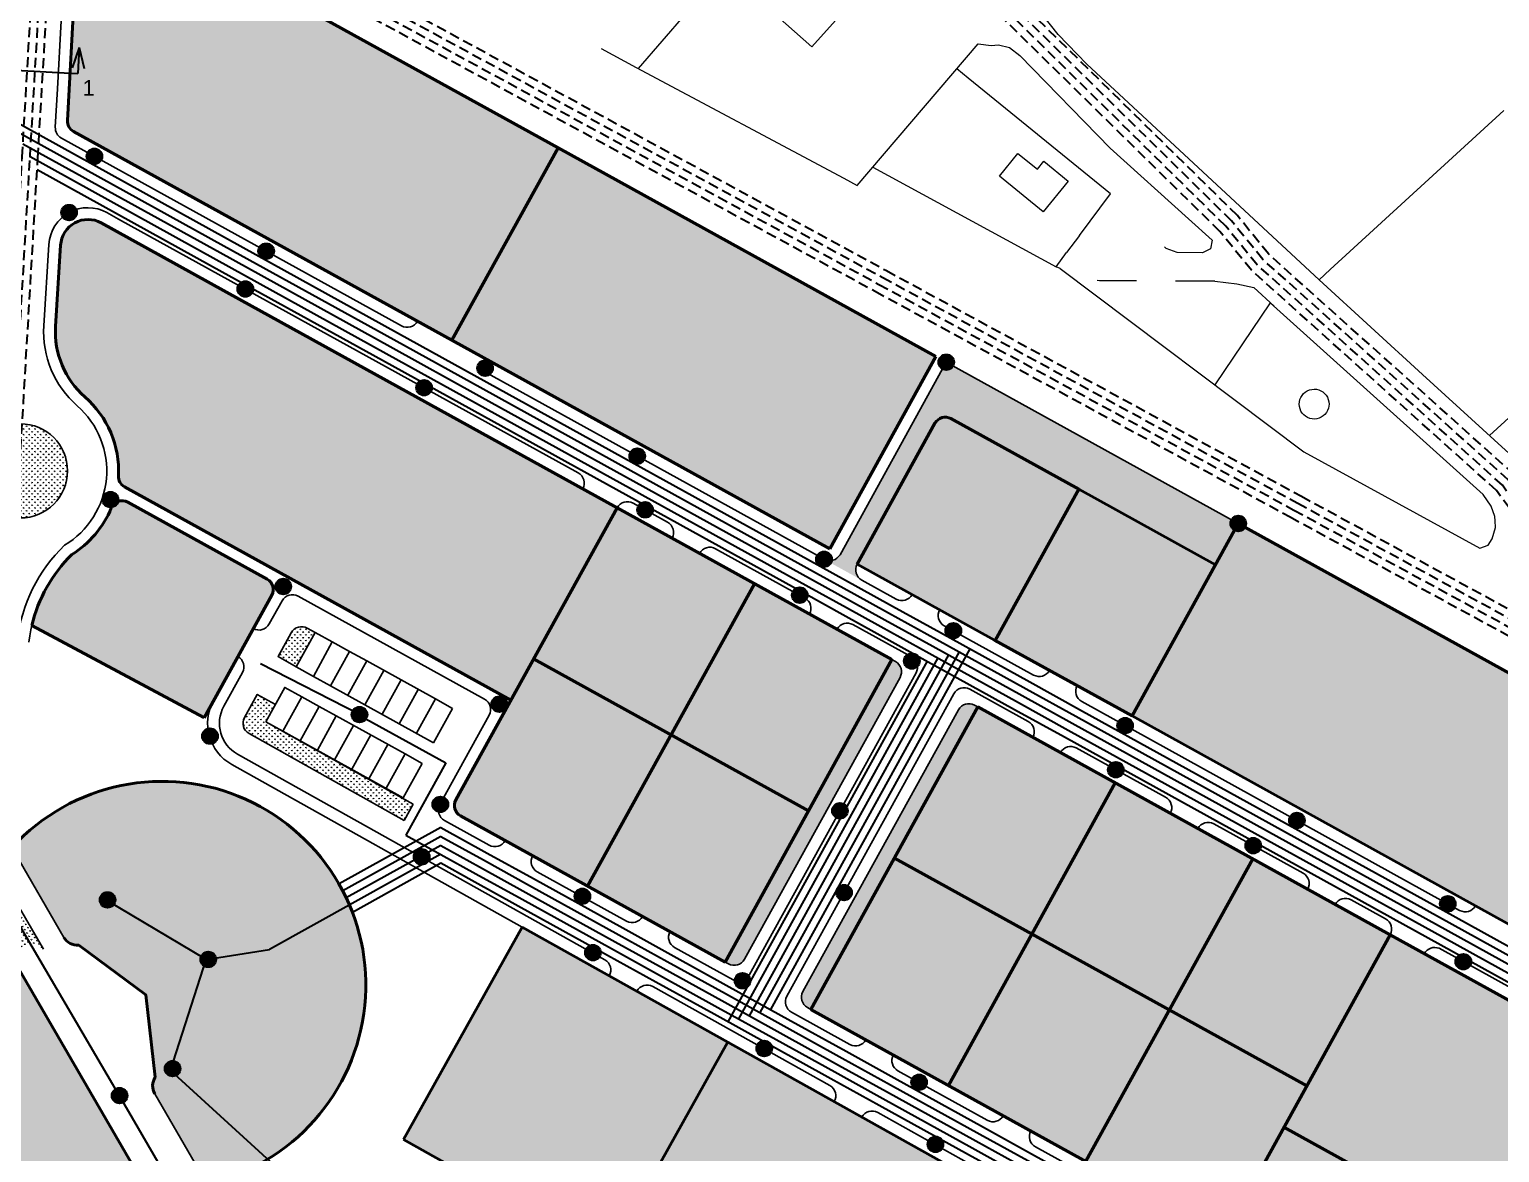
# Model space of a CAD drawing. Header units: millimetres. Extents: x 366 to 1555, y 702 to 1543.
# Drawn here: x 1040.7 to 1227.9, y 913.3 to 1056.4 of the extents above; entities that cross this region are included whole.
import ezdxf

# ---------------------------------------------------------------- set-up
doc = ezdxf.new("R2010")
doc.units = ezdxf.units.MM
doc.linetypes.add('TRATTEGGIATA', pattern=[19.05, 12.7, -6.35])
for name, color, linetype, lineweight in [('1_BASE', 7, 'Continuous', 0), ('1_CARTIGLIO', 7, 'Continuous', 9), ('4L - Lotti', 7, 'Continuous', 50), ('6_ACQUEDOTTO', 152, 'Continuous', 30), ('6_FOGNATURA', 1, 'Continuous', 30), ('6_GAS', 210, 'Continuous', 30), ('6_ILLUMINAZIONE', 2, 'Continuous', 30), ('6_LOTTO RETINO', 254, 'Continuous', 30), ('6_RETE ELETTRICA', 2, 'Continuous', 30), ('6_TELEFONO', 94, 'Continuous', 30)]:
    doc.layers.add(name, color=color, linetype=linetype, lineweight=lineweight)
for name, color, linetype in [('4_zona 30', 252, 'Continuous'), ('4L - Parcheggi', 4, 'Continuous'), ('4L - Parco', 3, 'Continuous'), ('4L - Strade', 10, 'Continuous')]:
    doc.layers.add(name, color=color, linetype=linetype)
doc.styles.get("Standard").update_dxf_attribs({"font": 'arial.ttf'})
pattern_1 = [(90, (359.98, 494.63515), (-0.35921024, 0.35921024), [0.09525, -0.6231705]), (45, (359.98, 494.63515), (-0.35921024, 0.35921024), [0.09525, -0.41275]), (135, (359.98, 494.63515), (-0.35921024, -0.35921024), [0.09525, -0.41275])]

msp = doc.modelspace()

# ---------------------------------------------------------------- hatches: boundary and pattern name
at = {"layer": '4_zona 30', "transparency": 33554559}
h = msp.add_hatch(color=31, dxfattribs=at)
h.dxf.hatch_style = 1
h.paths.add_polyline_path([(1038.48195, 952.21021, 0.076318101), (1038.70347, 951.64506), (1045.04328, 940.72241, 0.288095037), (1046.92708, 939.73234), (1055.47432, 933.4056), (1056.69082, 922.91069, 0.288095037), (1056.61615, 920.78387), (1063.25251, 909.35028, 1.360796982)])
at = {"layer": '4L - Parco', "transparency": 33554483}
h = msp.add_hatch(dxfattribs=at)
h.set_pattern_fill('GRASS', color=256, scale=0.02)
h.set_pattern_definition(pattern_1)
h.paths.add_polyline_path([(1157.45501, 1013.97692), (1143.92027, 989.46548, -0.414213562), (1141.88208, 988.87744), (1146.69683, 986.21883, -0.414213562), (1146.10879, 988.25702), (1156.01815, 1006.2029, -0.414213562), (1158.05634, 1006.79094), (1174.33567, 997.80181), (1191.75957, 988.18066), (1194.65988, 993.43312)])
h = msp.add_hatch(dxfattribs=at)
h.set_pattern_fill('GRASS', color=256, scale=0.02)
h.paths.add_polyline_path([(1033.50529, 1000.13851, 1), (1045.50529, 1000.13851, 1)])
h = msp.add_hatch(dxfattribs=at)
h.set_pattern_fill('GRASS', color=256, scale=0.02)
h.set_pattern_definition(pattern_1)
edge = h.paths.add_edge_path()
edge.add_line((1077.0507, 979.55369), (1076.05396, 980.10387))
edge.add_arc((1075.32908, 978.79065), 1.5, 61.1020256, 151.0933689)
edge.add_line((1074.01597, 979.51572), (1072.33856, 976.47794))
edge.add_line((1072.33856, 976.47794), (1074.64112, 975.18962))
edge.add_line((1074.64112, 975.18962), (1077.0507, 979.55369))
h = msp.add_hatch(dxfattribs=at)
h.set_pattern_fill('GRASS', color=256, scale=0.02)
h.set_pattern_definition(pattern_1)
h.paths.add_polyline_path([(1129.26954, 937.58333), (1129.70724, 937.34164, 0.414213562), (1131.74543, 937.92968), (1151.56416, 973.82143, 0.414213562), (1150.97613, 975.85962), (1150.53842, 976.10131)])
h.paths.add_polyline_path([(1139.18641, 933.82092, 0.414213562), (1139.77444, 931.78273), (1140.21215, 931.54104), (1161.48416, 970.06468), (1161.00909, 970.31904, 0.406649538), (1159.00514, 969.71267)])
h = msp.add_hatch(dxfattribs=at)
h.set_pattern_fill('GRASS', color=256, scale=0.02)
h.set_pattern_definition(pattern_1)
edge = h.paths.add_edge_path()
edge.add_line((1072.98241, 966.95038), (1072.95596, 966.96498))
edge.add_line((1072.95596, 966.96498), (1070.76701, 968.17328))
edge.add_line((1070.76701, 968.17328), (1071.97524, 970.36171))
edge.add_line((1071.97524, 970.36171), (1070.83099, 971.01859))
edge.add_line((1070.83099, 971.01859), (1069.69193, 971.65591))
edge.add_line((1069.69193, 971.65591), (1068.04751, 968.70684))
edge.add_arc((1069.36063, 967.98176), 1.5, 151.0933689, 240.7722752)
edge.add_line((1068.6282, 966.67273), (1088.39248, 955.6143))
edge.add_line((1088.39248, 955.6143), (1089.53734, 957.68763))
edge.add_line((1089.53734, 957.68763), (1072.98241, 966.95038))
h = msp.add_hatch(dxfattribs=at)
h.set_pattern_fill('GRASS', color=256, scale=0.02, angle=169)
h.set_pattern_definition([(259, (359.98, 494.63515), (0.28407, -0.42115109), [0.09525, -0.6231705]), (214, (359.98, 494.63515), (0.28407, -0.4211511), [0.09525, -0.41275]), (304, (359.98, 494.63515), (0.4211511, 0.28407), [0.09525, -0.41275])])
h.paths.add_polyline_path([(1038.62027, 945.81225, 0.554047833), (1036.07815, 945.89617, -0.055512887), (1033.50258, 942.85579, -0.309075), (1036.55783, 941.39735), (1038.98918, 937.20844, -0.779745918), (1042.44867, 939.21642)])
h = msp.add_hatch(dxfattribs=at)
h.set_pattern_fill('GRASS', color=256, scale=0.02)
h.set_pattern_definition(pattern_1)
h.paths.add_polyline_path([(1036.55783, 941.39735, 0.474752843), (1031.96687, 942.1307, -0.129809224), (1024.45471, 938.31554), (982.57099, 929.31194, 0.324919696), (981.7864, 928.43651), (976.43741, 876.39075, 0.324919696), (977.02754, 875.37403), (998.05021, 866.07213), (1016.7954, 899.50138), (1062.4891, 895.87979, 0.098934433), (1061.79334, 897.91987)])
h.paths.add_polyline_path([(1061.13232, 891.48811, 0.218947047), (1062.4891, 895.87979), (1016.7954, 899.50138), (998.05021, 866.07213), (1026.2448, 853.59687, 0.324919696), (1027.39412, 853.84394)])
h = msp.add_hatch(dxfattribs=at)
h.set_pattern_fill('GRASS', color=256, scale=0.02, angle=169)
h.set_pattern_definition([(259, (359.98, 494.63515), (0.28407, -0.42115109), [0.09525, -0.6231705]), (214, (359.98, 494.63515), (0.28407, -0.42115109), [0.09525, -0.41275]), (304, (359.98, 494.63515), (0.42115109, 0.28407), [0.09525, -0.41275])])
h.paths.add_polyline_path([(1200.4708, 916.54455), (1192.73666, 902.53802), (1218.63555, 888.23715, 0.126802097), (1219.60232, 887.98797), (1252.18682, 887.98797)])
at = {"layer": '6_ILLUMINAZIONE', "transparency": 33554687}
h = msp.add_hatch(color=256, dxfattribs=at)
h.dxf.hatch_style = 1
h.paths.add_polyline_path([(1049.92986, 1040.20386, 1), (1047.92986, 1040.20386, 1)])
h = msp.add_hatch(color=256, dxfattribs=at)
h.dxf.hatch_style = 1
h.paths.add_polyline_path([(1046.70707, 1033.04086, 1), (1044.70707, 1033.04086, 1)])
h = msp.add_hatch(color=256, dxfattribs=at)
h.dxf.hatch_style = 1
h.paths.add_polyline_path([(1071.81507, 1028.11927, 1), (1069.81507, 1028.11927, 1)])
h = msp.add_hatch(color=256, dxfattribs=at)
h.dxf.hatch_style = 1
h.paths.add_polyline_path([(1069.15646, 1023.30452, 1), (1067.15646, 1023.30452, 1)])
h = msp.add_hatch(color=256, dxfattribs=at)
h.dxf.hatch_style = 1
h.paths.add_polyline_path([(1099.70362, 1013.22162, 1), (1097.70362, 1013.22162, 1)])
h = msp.add_hatch(color=256, dxfattribs=at)
h.dxf.hatch_style = 1
h.paths.add_polyline_path([(1158.45501, 1013.97692, 1), (1156.45501, 1013.97692, 1)])
h = msp.add_hatch(color=256, dxfattribs=at)
h.dxf.hatch_style = 1
h.paths.add_polyline_path([(1091.92933, 1010.72978, 1), (1089.92933, 1010.72978, 1)])
h = msp.add_hatch(color=256, dxfattribs=at)
h.dxf.hatch_style = 1
h.paths.add_polyline_path([(1119.08971, 1002.01513, 1), (1117.08971, 1002.01513, 1)])
h = msp.add_hatch(color=256, dxfattribs=at)
h.dxf.hatch_style = 1
h.paths.add_polyline_path([(1051.9831, 996.47687, 1), (1049.9831, 996.47687, 1)])
h = msp.add_hatch(color=256, dxfattribs=at)
h.dxf.hatch_style = 1
h.paths.add_polyline_path([(1120.08711, 995.18161, 1), (1118.08711, 995.18161, 1)])
h = msp.add_hatch(color=256, dxfattribs=at)
h.dxf.hatch_style = 1
h.paths.add_polyline_path([(1195.65988, 993.43312, 1), (1193.65988, 993.43312, 1)])
h = msp.add_hatch(color=256, dxfattribs=at)
h.dxf.hatch_style = 1
h.paths.add_polyline_path([(1142.88208, 988.87744, 1), (1140.88208, 988.87744, 1)])
h = msp.add_hatch(color=256, dxfattribs=at)
h.dxf.hatch_style = 1
h.paths.add_polyline_path([(1073.99424, 985.41216, 1), (1071.99424, 985.41216, 1)])
h = msp.add_hatch(color=256, dxfattribs=at)
h.dxf.hatch_style = 1
h.paths.add_polyline_path([(1139.7838, 984.30547, 1), (1137.7838, 984.30547, 1)])
h = msp.add_hatch(color=256, dxfattribs=at)
h.dxf.hatch_style = 1
h.paths.add_polyline_path([(1159.35593, 979.7809, 1), (1157.35593, 979.7809, 1)])
h = msp.add_hatch(color=256, dxfattribs=at)
h.dxf.hatch_style = 1
h.paths.add_polyline_path([(1154.06878, 975.91572, 1), (1152.06878, 975.91572, 1)])
h = msp.add_hatch(color=256, dxfattribs=at)
h.dxf.hatch_style = 1
h.paths.add_polyline_path([(1101.51853, 970.42214, 1), (1099.51853, 970.42214, 1)])
h = msp.add_hatch(color=256, dxfattribs=at)
h.dxf.hatch_style = 1
h.paths.add_polyline_path([(1083.70189, 969.09727, 1), (1081.70189, 969.09727, 1)])
h = msp.add_hatch(color=256, dxfattribs=at)
h.dxf.hatch_style = 1
h.paths.add_polyline_path([(1181.24115, 967.69631, 1), (1179.24115, 967.69631, 1)])
h = msp.add_hatch(color=256, dxfattribs=at)
h.dxf.hatch_style = 1
h.paths.add_polyline_path([(1064.65509, 966.35104, 1), (1062.65509, 966.35104, 1)])
h = msp.add_hatch(color=256, dxfattribs=at)
h.dxf.hatch_style = 1
h.paths.add_polyline_path([(1180.0526, 962.06982, 1), (1178.0526, 962.06982, 1)])
h = msp.add_hatch(color=256, dxfattribs=at)
h.dxf.hatch_style = 1
h.paths.add_polyline_path([(1094.00406, 957.66009, 1), (1092.00406, 957.66009, 1)])
h = msp.add_hatch(color=256, dxfattribs=at)
h.dxf.hatch_style = 1
h.paths.add_polyline_path([(1144.9036, 956.84501, 1), (1142.9036, 956.84501, 1)])
h = msp.add_hatch(color=256, dxfattribs=at)
h.dxf.hatch_style = 1
h.paths.add_polyline_path([(1203.12636, 955.61172, 1), (1201.12636, 955.61172, 1)])
h = msp.add_hatch(color=256, dxfattribs=at)
h.dxf.hatch_style = 1
h.paths.add_polyline_path([(1197.56077, 952.40215, 1), (1195.56077, 952.40215, 1)])
h = msp.add_hatch(color=256, dxfattribs=at)
h.dxf.hatch_style = 1
h.paths.add_polyline_path([(1091.62616, 950.97898, 1), (1089.62616, 950.97898, 1)])
h = msp.add_hatch(color=256, dxfattribs=at)
h.dxf.hatch_style = 1
h.paths.add_polyline_path([(1051.60614, 945.4952, 1), (1049.60614, 945.4952, 1)])
h = msp.add_hatch(color=256, dxfattribs=at)
h.dxf.hatch_style = 1
h.paths.add_polyline_path([(1112.10026, 945.95423, 1), (1110.10026, 945.95423, 1)])
h = msp.add_hatch(color=256, dxfattribs=at)
h.dxf.hatch_style = 1
h.paths.add_polyline_path([(1145.43128, 946.42251, 1), (1143.43128, 946.42251, 1)])
h = msp.add_hatch(color=256, dxfattribs=at)
h.dxf.hatch_style = 1
h.paths.add_polyline_path([(1222.34928, 944.99719, 1), (1220.34928, 944.99719, 1)])
h = msp.add_hatch(color=256, dxfattribs=at)
h.dxf.hatch_style = 1
h.paths.add_polyline_path([(1064.43461, 937.90874, 1), (1062.43461, 937.90874, 1)])
h = msp.add_hatch(color=256, dxfattribs=at)
h.dxf.hatch_style = 1
h.paths.add_polyline_path([(1113.44331, 938.77193, 1), (1111.44331, 938.77193, 1)])
h = msp.add_hatch(color=256, dxfattribs=at)
h.dxf.hatch_style = 1
h.paths.add_polyline_path([(1224.32906, 937.62121, 1), (1222.32906, 937.62121, 1)])
h = msp.add_hatch(color=256, dxfattribs=at)
h.dxf.hatch_style = 1
h.paths.add_polyline_path([(1132.50013, 935.19168, 1), (1130.50013, 935.19168, 1)])
h = msp.add_hatch(color=256, dxfattribs=at)
h.dxf.hatch_style = 1
h.paths.add_polyline_path([(1135.26045, 926.56488, 1), (1133.26045, 926.56488, 1)])
h = msp.add_hatch(color=256, dxfattribs=at)
h.dxf.hatch_style = 1
h.paths.add_polyline_path([(1059.89176, 924.00292, 1), (1057.89176, 924.00292, 1)])
h = msp.add_hatch(color=256, dxfattribs=at)
h.dxf.hatch_style = 1
h.paths.add_polyline_path([(1053.13681, 920.5657, 1), (1051.13681, 920.5657, 1)])
h = msp.add_hatch(color=256, dxfattribs=at)
h.dxf.hatch_style = 1
h.paths.add_polyline_path([(1155.00057, 922.26551, 1), (1153.00057, 922.26551, 1)])
h = msp.add_hatch(color=256, dxfattribs=at)
h.dxf.hatch_style = 1
h.paths.add_polyline_path([(1157.0776, 914.35783, 1), (1155.0776, 914.35783, 1)])
at = {"layer": '6_LOTTO RETINO', "transparency": 33554559}
h = msp.add_hatch(color=256, dxfattribs=at)
h.dxf.hatch_style = 1
h.paths.add_polyline_path([(1107.99443, 1041.2881), (1094.45968, 1016.77666), (1142.60715, 990.19056), (1156.1419, 1014.702)])
h.paths.add_polyline_path([(1107.99443, 1041.2881), (1054.35828, 1070.90494), (1048.29758, 1073.98513, 0.555399309), (1046.85695, 1073.08662), (1046.86166, 1067.32344), (1046.18688, 1057.37855), (1045.71377, 1048.73169), (1045.49979, 1044.77887, 0.287651951), (1046.27252, 1043.38468), (1094.45968, 1016.77666)])
h = msp.add_hatch(color=256, dxfattribs=at)
h.dxf.hatch_style = 1
h.paths.add_polyline_path([(1067.37461, 1022.02276), (1049.80734, 1031.72307, 0.550916978), (1044.62204, 1028.87294), (1043.98766, 1018.50741, 0.232516238), (1047.72967, 1009.55178, -0.229945346), (1051.98881, 999.49676, 0.286916518), (1052.76175, 998.10663), (1101.98734, 970.92522), (1115.52208, 995.43666)])
h = msp.add_hatch(color=256, dxfattribs=at)
h.dxf.hatch_style = 1
h.paths.add_polyline_path([(1191.75957, 988.18066), (1174.33567, 997.80181), (1163.70123, 978.54282), (1181.12513, 968.92167)])
h.paths.add_polyline_path([(1174.33567, 997.80181), (1158.05634, 1006.79094, 0.414213562), (1156.01815, 1006.2029), (1146.10879, 988.25702), (1163.70123, 978.54282)])
h = msp.add_hatch(color=256, dxfattribs=at)
h.dxf.hatch_style = 1
h.paths.add_polyline_path([(1071.52712, 984.31779, 0.414213562), (1070.93908, 986.35598), (1053.19036, 996.15648, 0.448803722), (1051.07672, 995.4107, -0.159382471), (1046.04641, 989.48657, 0.140216353), (1040.94902, 980.42359), (1062.90318, 968.69982)])
h = msp.add_hatch(color=256, dxfattribs=at)
h.dxf.hatch_style = 1
h.paths.add_polyline_path([(1150.53842, 976.10131), (1133.03025, 985.76899), (1122.39581, 966.51), (1139.90398, 956.84232)])
h.paths.add_polyline_path([(1133.03025, 985.76899), (1115.52208, 995.43666), (1104.88764, 976.17767), (1122.39581, 966.51)])
h.paths.add_polyline_path([(1122.39581, 966.51), (1104.88764, 976.17767), (1094.97827, 958.2318, 0.414213562), (1095.56631, 956.19361), (1111.76137, 947.25101)])
h.paths.add_polyline_path([(1139.90398, 956.84232), (1122.39581, 966.51), (1111.76137, 947.25101), (1129.26954, 937.58333)])
h = msp.add_hatch(color=256, dxfattribs=at)
h.dxf.hatch_style = 1
h.paths.add_polyline_path([(1242.80735, 966.84701), (1194.65988, 993.43312), (1181.12513, 968.92167), (1229.2726, 942.33557)])
h.paths.add_polyline_path([(1266.27542, 952.88192), (1261.96305, 956.26961), (1242.80735, 966.84701), (1229.2726, 942.33557), (1277.42008, 915.74947), (1283.74696, 927.20746)])
h = msp.add_hatch(color=256, dxfattribs=at)
h.dxf.hatch_style = 1
h.paths.add_polyline_path([(1262.15302, 914.46989), (1214.00868, 941.06166), (1200.4708, 916.54455), (1252.18682, 887.98797)])
h.paths.add_polyline_path([(1214.00868, 941.06166), (1196.5005, 950.72934), (1185.86293, 931.46468), (1203.3711, 921.79701)])
h.paths.add_polyline_path([(1203.3711, 921.79701), (1185.86293, 931.46468), (1175.22849, 912.20569), (1192.73666, 902.53802)])
h.paths.add_polyline_path([(1185.86293, 931.46468), (1168.35476, 941.13235), (1157.72032, 921.87336), (1175.22849, 912.20569)])
h.paths.add_polyline_path([(1196.5005, 950.72934), (1178.99233, 960.39701), (1168.35476, 941.13235), (1185.86293, 931.46468)])
h.paths.add_polyline_path([(1168.35476, 941.13235), (1150.84659, 950.80003), (1140.21215, 931.54104), (1157.72032, 921.87336)])
h.paths.add_polyline_path([(1178.99233, 960.39701), (1161.48416, 970.06468), (1150.84659, 950.80003), (1168.35476, 941.13235)])
h = msp.add_hatch(color=256, dxfattribs=at)
h.dxf.hatch_style = 1
h.paths.add_polyline_path([(1179.12842, 899.68957), (1156.1173, 912.56467), (1141.52696, 886.48797), (1171.74191, 886.48797)])
h.paths.add_polyline_path([(1156.1173, 912.56467), (1129.62218, 927.38911), (1114.48544, 900.33585), (1139.23518, 886.48797), (1141.52696, 886.48797)])
h.paths.add_polyline_path([(1129.62218, 927.38911), (1128.19135, 928.18969), (1103.4416, 942.03757), (1088.30486, 914.98431), (1114.48544, 900.33585)])

# ---------------------------------------------------------------- linework, layer by layer
at = {"layer": '1_BASE'}
for p, q in [((1124.23639, 1058.35822), (1118.20539, 1051.37322)), ((1171.71339, 1055.70122, 216.6836), (1169.58839, 1058.38522, 216.6836)), ((1146.11139, 1036.49422), (1161.53339, 1054.53322)), ((1174.11939, 1053.20522, 216.7249), (1171.71339, 1055.70122, 216.7249)), ((1113.48639, 1053.92022), (1117.95539, 1051.53322)), ((1175.35339, 1051.92422, 216.7353), (1174.11939, 1053.20522, 216.7353)), ((1117.95539, 1051.53322), (1144.41639, 1037.40122)), ((1160.22839, 1050.17822), (1158.79939, 1051.33822)), ((1196.04939, 1032.73722, 216.7406), (1175.35339, 1051.92422, 216.7406)), ((1178.38539, 1035.44422), (1160.22839, 1050.17822)), ((1228.48639, 1046.03322), (1206.36139, 1025.76822)), ((1148.10339, 1038.82622), (1171.43939, 1026.13922)), ((1144.41639, 1037.40122), (1146.11139, 1036.49422)), ((1174.44739, 1030.12322), (1178.38539, 1035.44422)), ((1204.95539, 1024.47922, 217.5095), (1196.04939, 1032.73722, 217.5095)), ((1185.48639, 1028.47522), (1185.27539, 1028.68222)), ((1186.86139, 1027.93222), (1185.48639, 1028.47522)), ((1171.43939, 1026.13922), (1172.78339, 1027.95522)), ((1190.08839, 1027.88922), (1186.86139, 1027.93222)), ((1171.96339, 1025.92822), (1171.43939, 1026.13922)), ((1206.36139, 1025.76822), (1204.95539, 1024.47922)), ((1248.77249, 1024.89578), (1226.64749, 1004.63078)), ((1176.98639, 1024.33822), (1176.67439, 1024.36522)), ((1178.83839, 1024.33422), (1176.98639, 1024.33822)), ((1181.58839, 1024.33022), (1178.83839, 1024.33422)), ((1181.67439, 1024.33022), (1181.58839, 1024.33022)), ((1191.67439, 1024.28022), (1186.67439, 1024.31522)), ((1218.13539, 1012.42822, 217.8403), (1204.95539, 1024.47922, 217.8403)), ((1198.72839, 1021.55722), (1191.67947, 1011.10003)), ((1206.36139, 1014.67822), (1198.72839, 1021.55722)), ((1225.84639, 997.11522), (1206.36139, 1014.67822)), ((1240.26839, 992.18622, 217.9237), (1218.13539, 1012.42822, 217.9237)), ((1203.00239, 1002.58422), (1225.42439, 990.28322)), ((1226.89339, 995.64722), (1225.84639, 997.11522)), ((1227.33839, 994.33422), (1226.89339, 995.64722)), ((1227.01839, 991.49422), (1227.40839, 992.93222)), ((1227.36939, 993.75622), (1227.33839, 994.33422)), ((1227.40839, 992.93222), (1227.36939, 993.75622)), ((1226.47839, 990.66622), (1227.01839, 991.49422)), ((1225.42439, 990.28322), (1226.47839, 990.66622))]:
    msp.add_line(p, q, dxfattribs=at)
for points in [[(1132.23639, 1061.36222), (1136.92439, 1066.58022), (1136.15039, 1067.27622), (1139.83039, 1071.38922), (1148.67439, 1063.47922), (1140.31439, 1054.13922), (1132.23639, 1061.36222)], [(1164.25239, 1037.68222), (1166.58839, 1040.56522), (1169.06439, 1038.55722), (1169.90039, 1039.58822), (1172.99439, 1037.05722), (1169.79939, 1033.14722), (1164.25239, 1037.68222)], [(1174.44739, 1030.12322), (1172.78339, 1027.95522)], [(1171.96339, 1025.92822), (1203.00239, 1002.58422)], [(1206.22139, 1008.64722), (1206.20539, 1008.40122), (1206.14339, 1008.11222), (1206.04139, 1007.82622), (1205.88539, 1007.56922), (1205.69739, 1007.33422), (1205.47839, 1007.13522), (1205.22139, 1006.97522), (1204.94739, 1006.85422), (1204.65839, 1006.77622), (1204.36139, 1006.74422), (1204.06439, 1006.76422), (1203.76839, 1006.82622), (1203.49439, 1006.93622), (1203.23639, 1007.08822), (1203.00239, 1007.28022), (1202.80739, 1007.49822), (1202.64339, 1007.75622), (1202.52539, 1008.03022), (1202.44739, 1008.32622), (1202.42439, 1008.61922), (1202.43939, 1008.92022), (1202.51039, 1009.21322), (1202.61939, 1009.49022), (1202.77539, 1009.74822), (1202.96339, 1009.97922), (1203.18939, 1010.17422), (1203.44739, 1010.33422), (1203.72139, 1010.45122), (1204.01039, 1010.52222), (1204.30739, 1010.54922), (1204.61139, 1010.52622), (1204.90039, 1010.45922), (1205.17439, 1010.34622), (1205.43239, 1010.19022), (1205.65839, 1009.99422), (1205.85339, 1009.77222), (1206.01839, 1009.51422), (1206.12739, 1009.23722), (1206.19739, 1008.94422), (1206.22139, 1008.64722)]]:
    msp.add_lwpolyline(points, dxfattribs=at)
at = {"layer": '1_BASE', "color": 7}
for points in [[(1161.53339, 1054.53322), (1163.15839, 1054.33822), (1164.11139, 1054.40522), (1165.51839, 1054.04922), (1166.82239, 1053.02622), (1178.33039, 1041.22522), (1188.30739, 1032.23722), (1191.33839, 1029.51422), (1191.11139, 1028.43222), (1190.08839, 1027.88922)], [(1191.67439, 1024.28022), (1194.48639, 1023.95522), (1196.65839, 1023.50622), (1199.23639, 1021.10022)]]:
    msp.add_lwpolyline(points, dxfattribs=at)
at = {"layer": '4_zona 30', "color": 7, "lineweight": 30}
for q in [(1046.09032, 1051.49339), (1046.82566, 1050.74957), (1047.63777, 1051.40873)]:
    msp.add_line((1047.00675, 1054.0593), q, dxfattribs=at)
for points in [[(1035.8421, 1051.35053), (1045.82716, 1050.8042)], [(1045.82716, 1050.8042), (1046.82566, 1050.74957)]]:
    msp.add_lwpolyline(points, dxfattribs=at)
at = {"layer": '4L - Lotti'}
for p, q in [((1054.35828, 1070.90494), (1107.99443, 1041.2881)), ((1094.45968, 1016.77666), (1107.99443, 1041.2881)), ((1107.99443, 1041.2881), (1156.1419, 1014.702)), ((1067.37461, 1022.02276), (1115.52208, 995.43666)), ((1052.76175, 998.10663), (1101.98734, 970.92522)), ((1163.70123, 978.54282), (1174.33567, 997.80181)), ((1174.33567, 997.80181), (1191.75957, 988.18066)), ((1053.19036, 996.15648), (1070.93908, 986.35598)), ((1094.97827, 958.2318), (1115.52208, 995.43666)), ((1181.12513, 968.92167), (1194.65988, 993.43312)), ((1194.65988, 993.43312), (1242.80735, 966.84701)), ((1111.76137, 947.25101), (1133.03025, 985.76899)), ((1104.88764, 976.17767), (1139.90398, 956.84232)), ((1129.26954, 937.58333), (1150.53842, 976.10131)), ((1140.21215, 931.54104), (1161.48416, 970.06468)), ((1161.48416, 970.06468), (1214.00868, 941.06166)), ((1157.72032, 921.87336), (1178.9892, 960.39134)), ((1150.84659, 950.80003), (1203.3711, 921.79701)), ((1175.22849, 912.20569), (1196.49737, 950.72367)), ((1088.30486, 914.98431), (1103.4416, 942.03757)), ((1192.73666, 902.53802), (1214.00555, 941.05599)), ((1214.00868, 941.06166), (1262.15302, 914.46989)), ((1140.21215, 931.54104), (1192.73666, 902.53802)), ((1114.4613, 900.2927), (1129.59804, 927.34597)), ((1200.4708, 916.54455), (1252.18682, 887.98797)), ((1088.30486, 914.98431), (1139.23518, 886.48797))]:
    msp.add_line(p, q, dxfattribs=at)
for points in [[(1094.45968, 1016.77666), (1046.27252, 1043.38468, -0.287651951), (1045.49979, 1044.77887), (1045.71377, 1048.73169), (1046.18688, 1057.37855), (1046.86166, 1067.32344), (1046.85695, 1073.08662)], [(1051.98881, 999.49676, 0.229945346), (1047.72967, 1009.55178, -0.232516238), (1043.98766, 1018.50741), (1044.62204, 1028.87294, -0.550916978), (1049.80734, 1031.72307), (1067.37461, 1022.02276)], [(1146.10879, 988.25702), (1156.01815, 1006.2029, -0.414213562), (1158.05634, 1006.79094), (1174.33567, 997.80181)], [(1051.07672, 995.4107, -0.159382471), (1046.04641, 989.48657, 0.140216353), (1040.94902, 980.42359)], [(1063.25251, 909.35028, 1.360796982), (1038.48195, 952.21021)]]:
    msp.add_lwpolyline(points, format="xyb", dxfattribs=at)
for points in [[(1142.60715, 990.19056), (1094.45968, 1016.77666)], [(1156.1419, 1014.702), (1142.60715, 990.19056)], [(1115.52208, 995.43666), (1150.53842, 976.10131)], [(1163.61696, 978.58935), (1146.10879, 988.25702)], [(1062.90299, 968.69947), (1071.52712, 984.31779)], [(1062.90299, 968.69947), (1062.87842, 968.71304), (1040.94902, 980.42359)], [(1181.12513, 968.92167), (1163.61696, 978.58935)], [(1229.2726, 942.33557), (1181.12513, 968.92167)], [(1129.26954, 937.58333), (1095.56631, 956.19361)], [(1061.79334, 897.91987), (1036.55783, 941.39735)], [(1103.4416, 942.03757), (1128.19135, 928.18969)], [(1046.92708, 939.73234), (1055.47432, 933.4056), (1056.69082, 922.91069)], [(1139.23518, 886.48797), (1171.74191, 886.48797), (1179.12842, 899.68957), (1128.19135, 928.18969)]]:
    msp.add_lwpolyline(points, dxfattribs=at)
for centre, radius, start, end in [((1053.48683, 999.41975), 1.5, 177.0571297, 241.0933689), ((1039.50529, 1000.13851), 12.5, 301.553151, 337.7762509), ((1052.46529, 994.84337), 1.5, 61.0933689, 157.7762509), ((1070.21401, 985.04287), 1.5, 331.0933689, 61.0933689), ((1096.29139, 957.50672), 1.5, 151.0933689, 241.0933689), ((1046.77302, 941.72639), 2, 210.1320484, 274.4177627), ((1058.34589, 921.78786), 2, 145.8463342, 210.1320484)]:
    msp.add_arc(centre, radius, start, end, dxfattribs=at)
at = {"layer": '4L - Parcheggi'}
for p, q in [((1081.42853, 977.13694), (1079.01161, 972.7599)), ((1083.61705, 975.92848), (1081.20013, 971.55144)), ((1074.63423, 975.17683), (1076.82275, 973.96837)), ((1076.82309, 973.96836), (1079.01161, 972.7599)), ((1085.80557, 974.72002), (1083.38865, 970.34298)), ((1079.01161, 972.7599), (1092.14274, 965.50914)), ((1087.99409, 973.51156), (1085.57717, 969.13452)), ((1090.18261, 972.3031), (1087.7657, 967.92606)), ((1092.37114, 971.09464), (1089.95422, 966.7176)), ((1077.5614, 970.13356), (1075.14448, 965.75652)), ((1079.74992, 968.92511), (1077.333, 964.54806)), ((1086.29725, 968.74429), (1086.29412, 968.73863)), ((1094.55966, 969.88618), (1092.14274, 965.50914)), ((1070.76701, 968.17328), (1072.95553, 966.96482)), ((1072.95596, 966.96498), (1088.27561, 958.50577)), ((1081.93844, 967.71665), (1079.52153, 963.3396)), ((1084.12697, 966.50819), (1081.71005, 962.13114)), ((1088.48632, 967.53684), (1088.48265, 967.53017)), ((1086.31549, 965.29973), (1083.89857, 960.92268)), ((1091.27157, 966.0002), (1091.26733, 965.99252)), ((1079.80869, 963.85722), (1079.80613, 963.85258)), ((1088.50401, 964.09127), (1086.08709, 959.71423)), ((1090.69253, 962.88281), (1088.27561, 958.50577)), ((1081.71317, 962.1368), (1081.71005, 962.13114)), ((1083.90225, 960.92935), (1083.89857, 960.92268)), ((1086.09133, 959.7219), (1086.08709, 959.71423)), ((1088.28041, 958.51445), (1088.27561, 958.50577))]:
    msp.add_line(p, q, dxfattribs=at)
for points in [[(1077.0507, 979.55369), (1074.63423, 975.17683)], [(1081.42853, 977.13694), (1079.23956, 978.34521), (1076.82309, 973.96836)], [(1079.23967, 978.34541), (1077.0507, 979.55369)], [(1094.55966, 969.88618), (1092.37114, 971.09464), (1083.61705, 975.92848), (1081.42853, 977.13694)], [(1075.37245, 971.34187), (1073.18348, 972.55014), (1070.76701, 968.17328)], [(1090.69253, 962.88281), (1088.50401, 964.09127), (1079.74992, 968.92511), (1077.5614, 970.13356), (1075.37243, 971.34184), (1072.95596, 966.96498)]]:
    msp.add_lwpolyline(points, dxfattribs=at)
at = {"layer": '4L - Strade'}
for p, q in [((1157.45501, 1013.97692), (1194.65988, 993.43312)), ((1074.87842, 984.18075), (1098.63603, 971.06226)), ((1157.20173, 980.41823), (1168.58204, 974.13424)), ((1160.45529, 972.3389), (1167.89626, 968.23014)), ((1137.14822, 933.23288), (1158.4171, 971.75086)), ((1161.04333, 970.30071), (1161.48416, 970.06468)), ((1174.7099, 970.75056), (1222.85737, 944.16445)), ((1092.94008, 957.64376), (1099.22407, 969.02407)), ((1139.18641, 933.82092), (1159.00514, 969.71267)), ((1174.02412, 964.84645), (1185.40443, 958.56246)), ((1089.54892, 957.68114), (1088.39248, 955.6143)), ((1093.52812, 955.60557), (1099.21828, 952.46358)), ((1191.53229, 955.17878), (1202.91261, 948.89479)), ((1105.34614, 949.07989), (1116.72645, 942.7959)), ((1209.04047, 945.5111), (1213.41752, 943.09418)), ((1122.85431, 939.41222), (1130.29528, 935.30345)), ((1220.23696, 939.32862), (1262.87809, 915.783)), ((1139.77444, 931.78273), (1140.21215, 931.54104))]:
    msp.add_line(p, q, dxfattribs=at)
for points in [[(1088.04445, 1018.60554), (1044.72386, 1042.52634, -0.287651951), (1043.95113, 1043.92053), (1044.21596, 1048.81277), (1044.68965, 1057.4703), (1045.36162, 1067.37366), (1045.3563, 1073.87573)], [(1043.12484, 1028.96457, -0.550916978), (1050.53242, 1033.03618), (1052.0164, 1032.21675)], [(1044.62204, 1028.87294, -0.550916978), (1049.80734, 1031.72307), (1051.29133, 1030.90364)], [(1090.08264, 1019.19358), (1090.08264, 1019.19358, -0.414213562), (1088.04445, 1018.60554)], [(1098.83173, 1014.3625), (1098.83173, 1014.3625, 0.414213562), (1099.41976, 1012.32431)], [(1157.45501, 1013.97692), (1143.92027, 989.46548, -0.414213562), (1141.88208, 988.87744), (1099.41976, 1012.32431)], [(1153.11206, 984.38995), (1153.11206, 984.38995, -0.414213562), (1151.07387, 983.80192), (1146.69683, 986.21883, -0.414213562), (1146.10879, 988.25702)], [(1145.57334, 980.55642), (1153.01432, 976.44766, -0.414213562), (1153.60235, 974.40947), (1132.33347, 935.89149)], [(1150.53842, 976.10131), (1150.97613, 975.85962, -0.414213562), (1151.56416, 973.82143), (1131.74543, 937.92968, -0.414213562), (1129.70724, 937.34164), (1129.26954, 937.58333)], [(1170.62023, 974.72228), (1170.62023, 974.72228, -0.414213562), (1168.58204, 974.13424)], [(1224.89556, 944.75249), (1224.89556, 944.75249, -0.414213562), (1222.85737, 944.16445)]]:
    msp.add_lwpolyline(points, format="xyb", dxfattribs=at)
for points in [[(1052.0164, 1032.21675), (1110.557, 999.89177)], [(1051.29133, 1030.90364), (1067.37461, 1022.02276)], [(1042.49046, 1018.59904), (1043.12484, 1028.96457)], [(1043.98766, 1018.50741), (1044.62204, 1028.87294)], [(1117.56027, 996.0247), (1121.93731, 993.60778)], [(1128.06517, 990.22409), (1139.44548, 983.94011)], [(1071.20922, 980.63894), (1072.84024, 983.59271)], [(1077.0507, 979.55369), (1076.05396, 980.10387)], [(1074.01597, 979.51572), (1072.33856, 976.47794), (1074.64112, 975.18962)], [(1065.42129, 970.15699), (1067.79697, 974.45936)], [(1071.98226, 970.37443), (1069.67971, 971.66275), (1068.04751, 968.70684)], [(1088.39248, 955.6143), (1068.6282, 966.67273)], [(1089.54892, 957.68114), (1070.77403, 968.186)], [(1066.43093, 962.74565), (1103.4416, 942.03757)], [(1113.96102, 937.87062), (1067.16336, 964.05468)], [(1045.04328, 940.72241), (1038.70347, 951.64506)], [(1042.44867, 939.21642), (1038.62027, 945.81225)], [(1142.61678, 921.83726), (1120.07005, 934.45252)], [(1145.17723, 927.08593), (1137.73625, 931.19469)], [(1162.6854, 917.41826), (1151.30509, 923.70225)], [(1067.84744, 901.43384), (1056.61615, 920.78387)], [(1163.61814, 910.08665), (1148.72581, 918.41915)], [(1180.19357, 907.75058), (1168.81326, 914.03457)]]:
    msp.add_lwpolyline(points, dxfattribs=at)
msp.add_circle((1039.50529, 1000.13851), 6, dxfattribs=at)
for centre, radius, start, end in [((1054.96712, 1017.83546), 12.5, 176.4978295, 228.8562913), ((1054.96712, 1017.83546), 11, 176.4978295, 228.8562913), ((1039.50529, 1000.13851), 12.5, 357.0571297, 48.8562913), ((1039.50529, 1000.13851), 11, 300.6998277, 48.8562913), ((1109.83192, 998.57865), 1.5, 331.0933689, 61.0933689), ((1116.83519, 994.71159), 1.5, 61.0933689, 151.0933689), ((1121.21224, 992.29467), 1.5, 331.0933689, 61.0933689), ((1059.33895, 976.04532), 20.40394, 134.1717941, 173.065469), ((1059.33895, 976.04532), 18.90394, 134.6812766, 173.065469), ((1127.3401, 988.91098), 1.5, 61.0933689, 151.0933689), ((1074.15335, 982.86764), 1.5, 61.0933689, 151.0933689), ((1138.72041, 982.62699), 1.5, 331.0933689, 61.0933689), ((1157.9268, 981.73134), 1.5, 151.0933689, 241.0933689), ((1069.8961, 981.36401), 1.5, 241.0933689, 331.0933689), ((1075.32908, 978.79065), 1.5, 61.1020256, 151.0933689), ((1144.84827, 979.24331), 1.5, 61.0933689, 151.0933689), ((1066.48386, 975.18444), 1.5, 331.0933689, 61.0933689), ((1159.73021, 971.02578), 1.5, 61.0933689, 151.0933689), ((1175.43498, 972.06367), 1.5, 151.0933689, 241.0933689), ((1069.36063, 967.98176), 6, 151.0933689, 240.7722752), ((1097.91096, 969.74915), 1.5, 331.0933689, 61.0933689), ((1160.31825, 968.9876), 1.5, 61.0933689, 151.0933689), ((1069.36063, 967.98176), 4.5, 151.0933689, 240.7722752), ((1069.36063, 967.98176), 1.5, 151.0933689, 240.7722752), ((1167.17119, 966.91702), 1.5, 331.0933689, 61.0933689), ((1173.29905, 963.53334), 1.5, 61.0933689, 151.0933689), ((1094.2532, 956.91868), 1.5, 151.0933689, 241.0933689), ((1184.67936, 957.24935), 1.5, 331.0933689, 61.0933689), ((1190.80722, 953.86566), 1.5, 61.0933689, 151.0933689), ((1099.94335, 953.77669), 1.5, 241.0933689, 331.0933689), ((1106.07121, 950.393), 1.5, 151.0933689, 241.0933689), ((1202.18753, 947.58167), 1.5, 331.0933689, 61.0933689), ((1208.31539, 944.19799), 1.5, 61.0933689, 151.0933689), ((1117.45152, 944.10901), 1.5, 241.0933689, 331.0933689), ((1212.69245, 941.78106), 1.5, 331.0933689, 61.0933689), ((1123.57938, 940.72533), 1.5, 151.0933689, 241.0933689), ((1219.67683, 937.91449), 1.52102, 68.391928, 150.7657683), ((1113.22859, 936.56159), 1.5, 330.7722752, 60.7722752), ((1119.33763, 933.14349), 1.5, 60.7722752, 150.7722752), ((1131.02036, 936.61657), 1.5, 241.0933689, 331.0933689), ((1138.46133, 932.50781), 1.5, 151.0933689, 241.0933689), ((1140.49952, 933.09584), 1.5, 151.0933689, 241.0933689), ((1145.9023, 928.39904), 1.5, 241.0933689, 331.0933689), ((1152.03016, 925.01536), 1.5, 151.0933689, 241.0933689), ((1141.88436, 920.52823), 1.5, 330.7722752, 60.7722752), ((1147.99339, 917.11012), 1.5, 60.7722752, 150.7722752), ((1163.41048, 918.73137), 1.5, 241.0933689, 331.0933689), ((1169.53834, 915.34768), 1.5, 151.0933689, 241.0933689)]:
    msp.add_arc(centre, radius, start, end, dxfattribs=at)
at = {"layer": '6_ACQUEDOTTO', "linetype": 'TRATTEGGIATA', "ltscale": 0.1}
msp.add_lwpolyline([(1259.89109, 962.85728), (1231.42847, 992.28927), (1227.55205, 997.64895), (1196.32243, 1025.69373), (1192.31808, 1030.63328), (1160.21378, 1062.19589), (1143.07675, 1084.43572)], dxfattribs=at)
at = {"layer": '6_ACQUEDOTTO'}
for points in [[(1038.01799, 1045.08686), (1065.90077, 1029.69053), (1087.56107, 1017.73013), (1098.93638, 1011.44891), (1141.39869, 988.00204), (1146.21344, 985.34343), (1150.59049, 982.92651), (1156.71835, 979.54282), (1168.09866, 973.25883), (1174.44559, 969.75418), (1222.37399, 943.28904), (1234.4417, 936.62548), (1276.21162, 913.56095)], [(1160.44199, 977.48669), (1135.06435, 931.52774)], [(1093.04474, 954.73016), (1080.09359, 947.52179)], [(1093.04474, 954.73016), (1098.96689, 951.46006), (1104.86275, 948.20448), (1116.24307, 941.92049), (1122.37093, 938.53681), (1129.8119, 934.42805), (1137.25287, 930.31928), (1144.69384, 926.21052), (1150.8217, 922.82684), (1162.20202, 916.54285), (1168.32988, 913.15916), (1179.71019, 906.87517), (1186.09834, 903.34776), (1221.15946, 883.98797)]]:
    msp.add_lwpolyline(points, dxfattribs=at)
at = {"layer": '6_FOGNATURA', "linetype": 'TRATTEGGIATA', "ltscale": 0.1}
msp.add_lwpolyline([(882.20764, 1185.11474), (886.18678, 1179.05678), (906.01675, 1160.66922), (927.57772, 1145.87977), (953.21517, 1131.31119), (987.80897, 1111.44841), (1037.82874, 1085.24154), (1079.37918, 1060.54951), (1148.40704, 1023.01476), (1201.27309, 994.26819), (1257.83624, 963.51127), (1295.40699, 951.55365), (1344.79901, 934.09385)], dxfattribs=at)
at = {"layer": '6_FOGNATURA'}
for points in [[(1038.92309, 1043.44476), (1065.41739, 1028.81512), (1087.07768, 1016.85473), (1098.453, 1010.5735), (1140.91531, 987.12663), (1145.73006, 984.46802), (1150.1071, 982.0511), (1156.23496, 978.66741), (1167.61527, 972.38342), (1173.96221, 968.87877), (1221.89061, 942.41364), (1233.95832, 935.75008), (1275.72823, 912.68554)], [(1159.0832, 977.09467), (1133.70556, 931.13572)], [(1093.04666, 953.58678), (1080.57283, 946.64407)], [(1093.04666, 953.58678), (1098.48351, 950.58465), (1104.37937, 947.32907), (1115.75968, 941.04508), (1121.88754, 937.6614), (1129.32851, 933.55264), (1136.76949, 929.44388), (1144.21046, 925.33511), (1150.33832, 921.95143), (1161.71863, 915.66744), (1167.84649, 912.28375), (1179.2268, 905.99977), (1185.61496, 902.47235), (1220.90172, 882.98797)]]:
    msp.add_lwpolyline(points, dxfattribs=at)
at = {"layer": '6_GAS', "linetype": 'TRATTEGGIATA', "ltscale": 0.1}
for points in [[(859.25644, 1250.19749), (862.9065, 1224.96373), (875.31829, 1197.42478), (886.95586, 1179.70739), (906.6429, 1161.45237), (928.10852, 1146.72832), (953.71117, 1132.17952), (988.29016, 1112.32524), (1038.31657, 1086.11489), (1079.87364, 1061.41892), (1148.88474, 1023.89328), (1201.7508, 995.14671), (1258.23028, 964.43529), (1295.72536, 952.50175), (1344.79901, 935.15449)], [(1037.34868, 999.66928), (1039.73068, 1040.14591), (1041.26449, 1066.20946), (1041.33271, 1078.1805), (1042.16885, 1088.61459), (1043.05698, 1101.60102), (1047.37143, 1125.82007), (1053.32707, 1156.61672)], [(1261.32878, 964.24762), (1232.96538, 993.577), (1229.04737, 998.9942), (1197.77643, 1027.07608), (1193.80066, 1031.98039), (1161.71403, 1063.52562), (1144.66098, 1085.65646)]]:
    msp.add_lwpolyline(points, dxfattribs=at)
at = {"layer": '6_GAS'}
for points in [[(1039.82818, 1041.80266), (1064.934, 1027.93971), (1086.5943, 1015.97932), (1097.96961, 1009.69809), (1140.43193, 986.25122), (1145.24667, 983.59261), (1149.62372, 981.17569), (1155.75158, 977.792), (1167.13189, 971.50802), (1173.47882, 968.00336), (1221.40722, 941.53823), (1233.47494, 934.87467), (1275.24485, 911.81013)], [(1157.72441, 976.70264), (1132.34677, 930.74369)], [(1093.04859, 952.44339), (1081.01833, 945.74757)], [(1093.04859, 952.44339), (1098.00012, 949.70925), (1103.89599, 946.45366), (1115.2763, 940.16968), (1121.40416, 936.78599), (1128.84513, 932.67723), (1136.2861, 928.56847), (1143.72708, 924.45971), (1149.85494, 921.07602), (1161.23525, 914.79203), (1167.36311, 911.40835), (1178.74342, 905.12436), (1185.13158, 901.59694), (1220.64397, 881.98797)]]:
    msp.add_lwpolyline(points, dxfattribs=at)
at = {"layer": '6_ILLUMINAZIONE'}
for points in [[(1033.81895, 951.67243), (1052.98727, 919.06773), (1064.32769, 899.52969), (1065.47454, 895.64317), (1063.23477, 889.33903), (1029.76918, 851.99902), (1027.99226, 849.40326), (1024.50948, 838.18486), (996.67865, 750.19092)], [(1033.81895, 951.67243), (1052.98727, 919.06773), (1064.32769, 899.52969), (1065.47454, 895.64317), (1063.23477, 889.33903), (1029.76918, 851.99902), (1027.99226, 849.40326), (1024.50948, 838.18486), (996.67865, 750.19092)], [(1093.05051, 951.3), (1071.25195, 939.16733)], [(1093.05051, 951.3), (1071.25195, 939.16733)]]:
    msp.add_lwpolyline(points, dxfattribs=at)
for centre in [(1048.92986, 1040.20386), (1045.70707, 1033.04086), (1070.81507, 1028.11927), (1068.15646, 1023.30452), (1098.70362, 1013.22162), (1157.45501, 1013.97692), (1090.92933, 1010.72978), (1118.08971, 1002.01513), (1050.9831, 996.47687), (1119.08711, 995.18161), (1194.65988, 993.43312), (1141.88208, 988.87744), (1072.99424, 985.41216), (1138.7838, 984.30547), (1158.35593, 979.7809), (1153.06878, 975.91572), (1100.51853, 970.42214), (1082.70189, 969.09727), (1180.24115, 967.69631), (1063.65509, 966.35104), (1179.0526, 962.06982), (1093.00406, 957.66009), (1143.9036, 956.84501), (1202.12636, 955.61172), (1196.56077, 952.40215), (1090.62616, 950.97898), (1050.60614, 945.4952), (1111.10026, 945.95423), (1144.43128, 946.42251), (1221.34928, 944.99719), (1063.43461, 937.90874), (1112.44331, 938.77193), (1223.32906, 937.62121), (1131.50013, 935.19168), (1134.26045, 926.56488), (1058.89176, 924.00292), (1052.13681, 920.5657), (1154.00057, 922.26551), (1156.0776, 914.35783)]:
    msp.add_circle(centre, 1, dxfattribs=at)
at = {"layer": '6_RETE ELETTRICA'}
for p, q in [((1082.70189, 969.09727), (1070.10006, 975.57119)), ((1081.79144, 969.51087), (1093.688, 962.94182)), ((1093.688, 962.94182), (1088.61271, 953.75047))]:
    msp.add_line(p, q, dxfattribs=at)
at = {"layer": '6_RETE ELETTRICA', "linetype": 'TRATTEGGIATA', "ltscale": 0.1}
for points in [[(860.24614, 1250.34065), (863.87605, 1225.24625), (876.1975, 1197.90773), (887.72494, 1180.358), (907.26904, 1162.23552), (928.63932, 1147.57687), (954.20716, 1133.04785), (988.77135, 1113.20207), (1038.80439, 1086.98824), (1080.36811, 1062.28832), (1149.36245, 1024.7718), (1202.2285, 996.02523), (1258.62431, 965.35931), (1296.04372, 953.44986), (1344.79901, 936.21513)], [(1038.27892, 998.45444), (1040.72896, 1040.08716), (1042.26432, 1066.17721), (1042.33249, 1078.13765), (1043.16612, 1088.54053), (1044.05096, 1101.47885), (1048.35464, 1125.63743), (1054.30888, 1156.42685)], [(1262.04763, 964.94279), (1233.73384, 994.22087), (1229.79503, 999.66683), (1198.50343, 1027.76726), (1194.54195, 1032.65394), (1162.46416, 1064.19048), (1145.45309, 1086.26683)]]:
    msp.add_lwpolyline(points, dxfattribs=at)
at = {"layer": '6_RETE ELETTRICA'}
for points in [[(1040.73328, 1040.16056), (1064.45062, 1027.0643), (1086.11092, 1015.10391), (1097.48623, 1008.82268), (1139.94854, 985.37581), (1144.76329, 982.7172), (1149.14033, 980.30028), (1155.26819, 976.9166), (1166.64851, 970.63261), (1172.99544, 967.12795), (1220.92384, 940.66282), (1232.99155, 933.99926), (1274.76147, 910.93472)], [(1156.36562, 976.31062), (1130.98797, 930.35167)], [(1088.61271, 953.75047), (1097.51674, 948.83384), (1103.4126, 945.57826), (1114.79291, 939.29427), (1120.92077, 935.91058), (1128.36175, 931.80182), (1135.80272, 927.69306), (1143.24369, 923.5843), (1149.37155, 920.20061), (1160.75186, 913.91662), (1166.87972, 910.53294), (1178.26004, 904.24895), (1184.64819, 900.72153), (1220.38623, 880.98797)], [(1063.17336, 937.91222), (1050.39672, 945.51569)], [(1075.57521, 876.30253), (1074.31497, 909.44908), (1058.63941, 923.76621), (1063.17336, 937.91222), (1071.25195, 939.16733)]]:
    msp.add_lwpolyline(points, dxfattribs=at)
at = {"layer": '6_TELEFONO', "linetype": 'TRATTEGGIATA', "ltscale": 0.1}
for points in [[(861.23584, 1250.48381), (864.84559, 1225.52877), (877.07671, 1198.39068), (888.49402, 1181.00862), (907.89519, 1163.01867), (929.17012, 1148.42542), (954.70316, 1133.91617), (989.25254, 1114.0789), (1039.29222, 1087.86159), (1080.86258, 1063.15773), (1149.84016, 1025.65032), (1202.70621, 996.90375), (1259.01835, 966.28333), (1296.36208, 954.39796), (1344.79901, 937.27577)], [(884.7151, 1186.76175), (888.49402, 1181.00862), (907.89519, 1163.01867), (929.17012, 1148.42542), (954.70316, 1133.91617), (989.25254, 1114.0789), (1039.29222, 1087.86159), (1080.86258, 1063.15773), (1149.84016, 1025.65032), (1202.70621, 996.90375), (1259.01835, 966.28333), (1296.36208, 954.39796), (1344.79901, 937.27577)], [(787.32353, 1046.58676), (980.14598, 1009.46893), (983.18586, 1008.77953), (1022.18575, 1000.77967), (1039.20916, 997.2396), (1041.72723, 1040.02841), (1043.26416, 1066.14497), (1043.33226, 1078.0948), (1044.1634, 1088.46647), (1045.04494, 1101.35669), (1049.33785, 1125.4548), (1055.29069, 1156.23698)], [(1260.60994, 963.55245), (1232.19693, 992.93313), (1228.29971, 998.32158), (1197.04943, 1026.38491), (1193.05937, 1031.30683), (1160.96391, 1062.86075), (1143.86886, 1085.04609)]]:
    msp.add_lwpolyline(points, dxfattribs=at)
at = {"layer": '6_TELEFONO'}
for points in [[(1041.63837, 1038.51846), (1063.96724, 1026.1889), (1085.62753, 1014.2285), (1097.00284, 1007.94727), (1139.46516, 984.5004), (1144.27991, 981.84179), (1148.65695, 979.42487), (1154.78481, 976.04119), (1166.16512, 969.7572), (1172.51206, 966.25254), (1220.44045, 939.78741), (1232.50817, 933.12385), (1274.27808, 910.05931)], [(1155.00682, 975.9186), (1129.62918, 929.95964)], [(1220.12848, 879.98797), (1184.16481, 899.84612), (1177.77665, 903.37354), (1166.39634, 909.65753), (1160.26848, 913.04121), (1148.88817, 919.3252), (1142.76031, 922.70889), (1135.31934, 926.81765), (1127.87836, 930.92641), (1120.43739, 935.03517), (1114.30953, 938.41886), (1102.92922, 944.70285), (1097.03335, 947.95843), (1093.05244, 950.15662), (1081.80721, 943.89773)]]:
    msp.add_lwpolyline(points, dxfattribs=at)

# ---------------------------------------------------------------- texts
at = {"layer": '1_CARTIGLIO', "ltscale": 100, "insert": (1048.19706, 1048.92495), "char_height": 2, "attachment_point": 5}
msp.add_mtext_dynamic_manual_height_columns('1', width=2.6446056, gutter_width=12.5, heights=[0.43885], dxfattribs=at)

doc.saveas('drawing.dxf')
